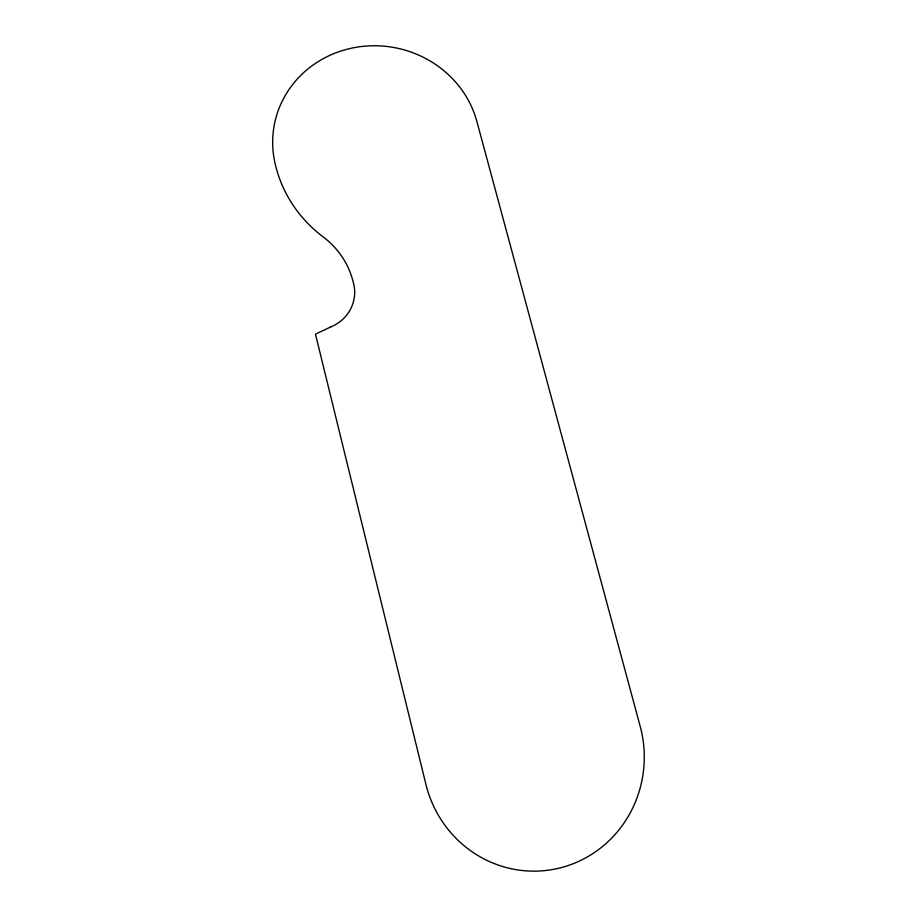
<?xml version="1.0" encoding="UTF-8"?>
<svg xmlns="http://www.w3.org/2000/svg" width="917" height="917" viewBox="0 0 917 917"><rect width="100%" height="100%" fill="white"/><g stroke="black" fill="none" stroke-linecap="round" stroke-linejoin="round"><path stroke-width="1.38" d="M331.266 326.704L315.459 334.155L426.199 785.56A114.602 110.888 85.7 0 0 561.938 867.425A114.602 110.888 85.7 0 0 640.536 727.617L476.771 121.067A103.942 98.257 10.4 0 0 351.67 48.142A103.942 98.257 10.4 0 0 275.26 164.189A131.246 124.001 12.3 0 0 322.085 236.116A83.928 80.753 -1.7 0 1 353.068 281.53A39.099 37.666 2.8 0 1 331.266 326.704"/></g></svg>
